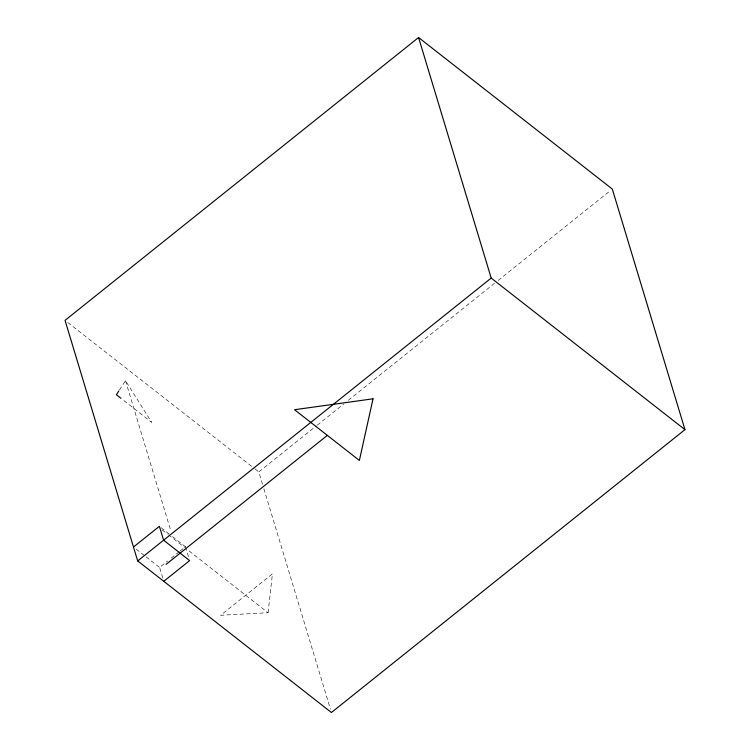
<?xml version="1.0" encoding="UTF-8"?>
<svg xmlns="http://www.w3.org/2000/svg" width="750" height="750" viewBox="0 0 750 750"><rect width="100%" height="100%" fill="white"/><g stroke="black" fill="none" stroke-linecap="round" stroke-linejoin="round"><path stroke-width="0.56" stroke-dasharray="3.75 2.81" d="M268.069 612.731L272.438 573.853L220.706 615.253L268.069 612.731L187.341 549.581M119.419 390.038L125.494 380.681L151.669 422.316L121.903 399.028M262.519 484.237L258.806 471.928L316.35 425.887M317.269 425.156L343.753 403.959M348.328 400.303L494.484 283.359M498.131 280.434L610.491 190.528M162.816 578.1L159.6 567.45L167.634 561.019M171.206 558.159L179.241 551.728M180.131 551.016L185.466 546.75L172.594 536.681M67.819 322.528L254.194 468.328M255.113 469.05L258.806 471.928M161.137 527.728L170.831 535.303M162.112 529.856L167.513 534.075M168.412 534.778L184.603 547.444M136.209 549.159L145.209 556.191M146.109 556.894L159.6 567.45M263.869 488.719L330.422 709.144M185.466 546.75L188.681 557.409M125.494 380.681L170.906 531.103"/><path stroke-width="1.12" d="M118.809 390.975L116.381 394.716L120.984 398.306M418.566 37.5L65.044 320.363L137.681 560.934L491.194 278.072L418.566 37.5L612.319 189.066L684.956 429.637L331.434 712.5L137.691 560.897M133.481 547.041L159.394 526.312L163.594 540.197L189.647 560.606L163.781 581.297M166.097 564.384L327.338 435.366M491.194 278.072L684.956 429.637M373.031 398.803L359.381 460.434L294.544 409.716L373.031 398.803"/></g></svg>
